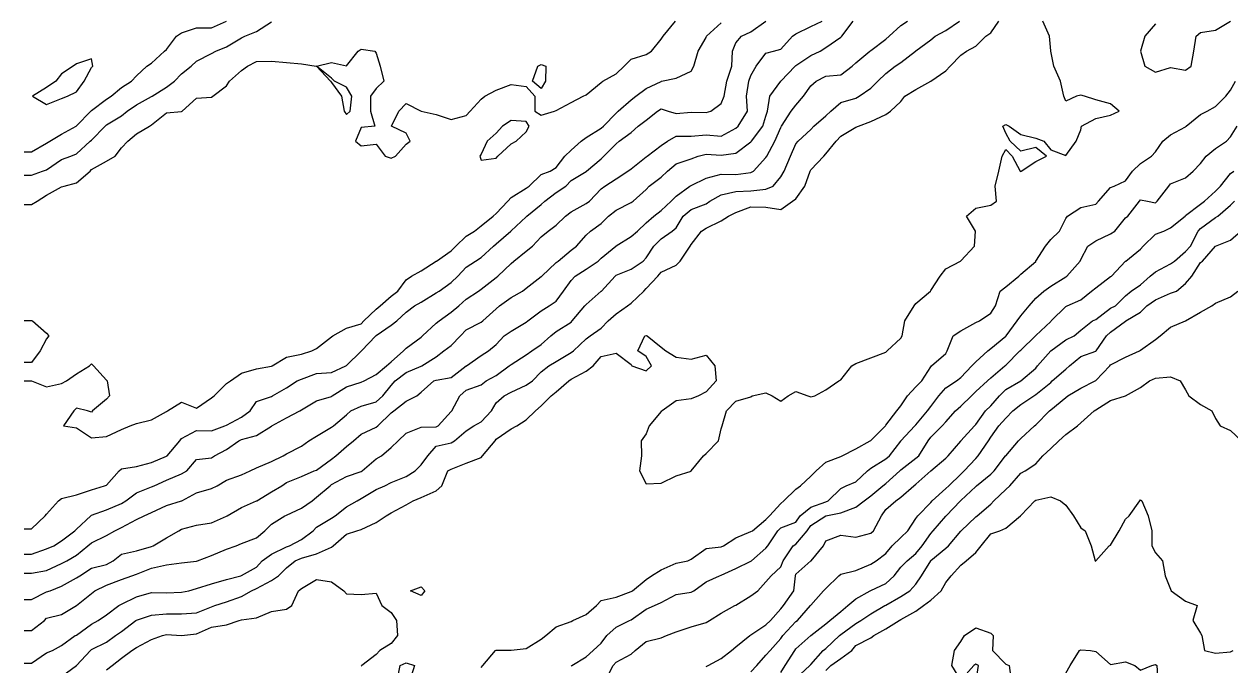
# Model space of a CAD drawing. Header units: metres. Extents: x 2681030 to 2681330, y 1246000 to 1246290.
# Drawn here: x 2681030 to 2681070.26, y 1246051.24 to 1246072.66 of the extents above; entities that cross this region are included whole.
import ezdxf

# ---------------------------------------------------------------- set-up
doc = ezdxf.new("R2010")
doc.units = ezdxf.units.M
doc.layers.add('BASIS_HOEHENLINIEN', color=8, linetype='Continuous')

msp = doc.modelspace()

# ---------------------------------------------------------------- linework, layer by layer
at = {"layer": 'BASIS_HOEHENLINIEN'}
for points in [[(2681030, 1246066.631, 434.5), (2681030.25, 1246066.631, 434.5), (2681030.434, 1246066.75, 434.5), (2681030.75, 1246066.944, 434.5), (2681031.25, 1246067.221, 434.5), (2681031.336, 1246067.25, 434.5), (2681031.75, 1246067.357, 434.5), (2681032.2, 1246067.75, 434.5), (2681032.25, 1246067.8, 434.5), (2681032.75, 1246068.078, 434.5), (2681033.038, 1246068.25, 434.5), (2681033.25, 1246068.522, 434.5), (2681033.456, 1246068.75, 434.5), (2681033.75, 1246068.998, 434.5), (2681034.181, 1246069.25, 434.5), (2681034.25, 1246069.297, 434.5), (2681034.75, 1246069.699, 434.5), (2681035.25, 1246069.74, 434.5), (2681035.273, 1246069.75, 434.5), (2681035.75, 1246070.181, 434.5), (2681036.25, 1246070.215, 434.5), (2681036.291, 1246070.25, 434.5), (2681036.75, 1246070.599, 434.5), (2681036.851, 1246070.75, 434.5), (2681037.25, 1246071.106, 434.5), (2681037.451, 1246071.25, 434.5), (2681037.75, 1246071.403, 434.5), (2681038.25, 1246071.416, 434.5), (2681038.75, 1246071.379, 434.5), (2681039.25, 1246071.328, 434.5), (2681039.742, 1246071.25, 434.5), (2681039.75, 1246071.248, 434.5), (2681040.225, 1246070.75, 434.5), (2681040.25, 1246070.71, 434.5), (2681040.588, 1246070.25, 434.5), (2681040.672, 1246069.75, 434.5), (2681040.75, 1246069.636, 434.5), (2681040.877, 1246069.75, 434.5), (2681040.937, 1246070.25, 434.5), (2681040.75, 1246070.555, 434.5), (2681040.36, 1246070.75, 434.5), (2681040.25, 1246070.854, 434.5), (2681039.758, 1246071.25, 434.5), (2681040.25, 1246071.377, 434.5), (2681040.75, 1246071.26, 434.5), (2681041.144, 1246071.75, 434.5), (2681041.25, 1246071.822, 434.5), (2681041.703, 1246071.75, 434.5), (2681041.75, 1246071.691, 434.5), (2681041.881, 1246071.25, 434.5), (2681042.004, 1246070.75, 434.5), (2681041.75, 1246070.512, 434.5), (2681041.555, 1246070.25, 434.5), (2681041.553, 1246069.75, 434.5), (2681041.695, 1246069.25, 434.5), (2681041.25, 1246069.21, 434.5), (2681041.051, 1246068.75, 434.5), (2681041.25, 1246068.589, 434.5), (2681041.75, 1246068.655, 434.5), (2681042.045, 1246068.25, 434.5), (2681042.25, 1246068.179, 434.5), (2681042.385, 1246068.25, 434.5), (2681042.75, 1246068.655, 434.5), (2681042.878, 1246068.75, 434.5), (2681042.75, 1246069.017, 434.5), (2681042.251, 1246069.25, 434.5), (2681042.499, 1246069.75, 434.5), (2681042.75, 1246070.011, 434.5), (2681043.241, 1246069.75, 434.5), (2681043.25, 1246069.746, 434.5), (2681043.75, 1246069.643, 434.5), (2681044.25, 1246069.47, 434.5), (2681044.75, 1246069.602, 434.5), (2681044.88, 1246069.75, 434.5), (2681045.25, 1246070.153, 434.5), (2681045.375, 1246070.25, 434.5), (2681045.75, 1246070.448, 434.5), (2681046.25, 1246070.636, 434.5), (2681046.75, 1246070.576, 434.5), (2681047.033, 1246070.25, 434.5), (2681047.035, 1246069.75, 434.5), (2681047.25, 1246069.612, 434.5), (2681047.696, 1246069.75, 434.5), (2681047.75, 1246069.778, 434.5), (2681048.25, 1246070.042, 434.5), (2681048.647, 1246070.25, 434.5), (2681048.75, 1246070.293, 434.5), (2681049.25, 1246070.702, 434.5), (2681049.303, 1246070.75, 434.5), (2681049.75, 1246070.994, 434.5), (2681050.021, 1246071.25, 434.5), (2681050.25, 1246071.483, 434.5), (2681050.75, 1246071.637, 434.5), (2681050.933, 1246071.75, 434.5), (2681051.25, 1246072.155, 434.5), (2681051.324, 1246072.25, 434.5), (2681051.735, 1246072.75, 434.5)], [(2681030, 1246054.969, 436), (2681030.25, 1246054.969, 436), (2681030.75, 1246055.147, 436), (2681030.993, 1246055.25, 436), (2681031.25, 1246055.408, 436), (2681031.694, 1246055.75, 436), (2681031.75, 1246055.804, 436), (2681032.226, 1246056.25, 436), (2681032.25, 1246056.269, 436), (2681032.75, 1246056.45, 436), (2681033.25, 1246056.656, 436), (2681033.398, 1246056.75, 436), (2681033.75, 1246057.013, 436), (2681034.25, 1246057.219, 436), (2681034.333, 1246057.25, 436), (2681034.75, 1246057.434, 436), (2681035.25, 1246057.652, 436), (2681035.428, 1246057.75, 436), (2681035.75, 1246058.124, 436), (2681036.25, 1246058.188, 436), (2681036.352, 1246058.25, 436), (2681036.75, 1246058.461, 436), (2681037.166, 1246058.75, 436), (2681037.25, 1246058.8, 436), (2681037.75, 1246058.924, 436), (2681038.25, 1246059.238, 436), (2681038.268, 1246059.25, 436), (2681038.75, 1246059.514, 436), (2681039.194, 1246059.75, 436), (2681039.25, 1246059.787, 436), (2681039.75, 1246060.081, 436), (2681040.25, 1246060.231, 436), (2681040.279, 1246060.25, 436), (2681040.75, 1246060.548, 436), (2681041.25, 1246060.705, 436), (2681041.341, 1246060.75, 436), (2681041.75, 1246060.968, 436), (2681042.089, 1246061.25, 436), (2681042.25, 1246061.39, 436), (2681042.661, 1246061.75, 436), (2681042.75, 1246061.844, 436), (2681043.25, 1246062.211, 436), (2681043.294, 1246062.25, 436), (2681043.75, 1246062.681, 436), (2681043.851, 1246062.75, 436), (2681044.25, 1246063.048, 436), (2681044.505, 1246063.25, 436), (2681044.75, 1246063.475, 436), (2681045.156, 1246063.75, 436), (2681045.25, 1246063.809, 436), (2681045.75, 1246064.2, 436), (2681045.809, 1246064.25, 436), (2681046.25, 1246064.673, 436), (2681046.333, 1246064.75, 436), (2681046.75, 1246065.081, 436), (2681046.961, 1246065.25, 436), (2681047.25, 1246065.562, 436), (2681047.481, 1246065.75, 436), (2681047.75, 1246065.946, 436), (2681048.063, 1246066.25, 436), (2681048.25, 1246066.388, 436), (2681048.75, 1246066.669, 436), (2681048.863, 1246066.75, 436), (2681049.25, 1246067.155, 436), (2681049.379, 1246067.25, 436), (2681049.75, 1246067.491, 436), (2681050.145, 1246067.75, 436), (2681050.25, 1246067.831, 436), (2681050.75, 1246068.229, 436), (2681050.787, 1246068.25, 436), (2681051.25, 1246068.606, 436), (2681051.464, 1246068.75, 436), (2681051.75, 1246068.916, 436), (2681052.25, 1246068.92, 436), (2681052.75, 1246068.958, 436), (2681053.25, 1246068.92, 436), (2681053.75, 1246069.18, 436), (2681053.821, 1246069.25, 436), (2681054.139, 1246069.75, 436), (2681054.097, 1246070.25, 436), (2681054.174, 1246070.75, 436), (2681054.25, 1246070.939, 436), (2681054.421, 1246071.25, 436), (2681054.75, 1246071.684, 436), (2681055.003, 1246071.75, 436), (2681055.25, 1246071.816, 436), (2681055.637, 1246072.25, 436), (2681055.75, 1246072.334, 436), (2681056.25, 1246072.573, 436), (2681056.622, 1246072.75, 436)], [(2681030, 1246054.334, 436.5), (2681030.25, 1246054.334, 436.5), (2681030.75, 1246054.425, 436.5), (2681031.25, 1246054.659, 436.5), (2681031.42, 1246054.75, 436.5), (2681031.75, 1246054.932, 436.5), (2681032.125, 1246055.25, 436.5), (2681032.25, 1246055.347, 436.5), (2681032.75, 1246055.595, 436.5), (2681033.029, 1246055.75, 436.5), (2681033.25, 1246055.86, 436.5), (2681033.75, 1246056.12, 436.5), (2681034.009, 1246056.25, 436.5), (2681034.25, 1246056.354, 436.5), (2681034.75, 1246056.587, 436.5), (2681035.25, 1246056.747, 436.5), (2681035.256, 1246056.75, 436.5), (2681035.75, 1246057.011, 436.5), (2681036.25, 1246057.161, 436.5), (2681036.441, 1246057.25, 436.5), (2681036.75, 1246057.442, 436.5), (2681037.25, 1246057.614, 436.5), (2681037.537, 1246057.75, 436.5), (2681037.75, 1246057.844, 436.5), (2681038.25, 1246058.064, 436.5), (2681038.646, 1246058.25, 436.5), (2681038.75, 1246058.311, 436.5), (2681039.25, 1246058.574, 436.5), (2681039.501, 1246058.75, 436.5), (2681039.75, 1246058.909, 436.5), (2681040.25, 1246059.205, 436.5), (2681040.326, 1246059.25, 436.5), (2681040.75, 1246059.622, 436.5), (2681040.905, 1246059.75, 436.5), (2681041.25, 1246059.912, 436.5), (2681041.75, 1246060.054, 436.5), (2681041.964, 1246060.25, 436.5), (2681042.25, 1246060.594, 436.5), (2681042.374, 1246060.75, 436.5), (2681042.75, 1246061.035, 436.5), (2681043.25, 1246061.244, 436.5), (2681043.269, 1246061.25, 436.5), (2681043.75, 1246061.555, 436.5), (2681044.004, 1246061.75, 436.5), (2681044.25, 1246061.934, 436.5), (2681044.553, 1246062.25, 436.5), (2681044.75, 1246062.45, 436.5), (2681045.25, 1246062.708, 436.5), (2681045.309, 1246062.75, 436.5), (2681045.75, 1246063.157, 436.5), (2681045.858, 1246063.25, 436.5), (2681046.25, 1246063.53, 436.5), (2681046.629, 1246063.75, 436.5), (2681046.75, 1246063.846, 436.5), (2681047.25, 1246064.233, 436.5), (2681047.268, 1246064.25, 436.5), (2681047.75, 1246064.7, 436.5), (2681047.813, 1246064.75, 436.5), (2681048.25, 1246065.112, 436.5), (2681048.434, 1246065.25, 436.5), (2681048.75, 1246065.608, 436.5), (2681048.899, 1246065.75, 436.5), (2681049.25, 1246065.997, 436.5), (2681049.5, 1246066.25, 436.5), (2681049.75, 1246066.444, 436.5), (2681050.25, 1246066.7, 436.5), (2681050.322, 1246066.75, 436.5), (2681050.75, 1246067.133, 436.5), (2681050.858, 1246067.25, 436.5), (2681051.25, 1246067.545, 436.5), (2681051.467, 1246067.75, 436.5), (2681051.75, 1246067.989, 436.5), (2681052.25, 1246068.164, 436.5), (2681052.491, 1246068.25, 436.5), (2681052.75, 1246068.315, 436.5), (2681053.25, 1246068.284, 436.5), (2681053.75, 1246068.347, 436.5), (2681054.25, 1246068.726, 436.5), (2681054.269, 1246068.75, 436.5), (2681054.642, 1246069.25, 436.5), (2681054.75, 1246069.581, 436.5), (2681054.798, 1246069.75, 436.5), (2681054.882, 1246070.25, 436.5), (2681055.246, 1246070.75, 436.5), (2681055.25, 1246070.753, 436.5), (2681055.725, 1246071.25, 436.5), (2681055.75, 1246071.275, 436.5), (2681056.25, 1246071.612, 436.5), (2681056.561, 1246071.75, 436.5), (2681056.75, 1246071.873, 436.5), (2681057.25, 1246072.217, 436.5), (2681057.286, 1246072.25, 436.5), (2681057.658, 1246072.75, 436.5)], [(2681030, 1246053.459, 437), (2681030.25, 1246053.459, 437), (2681030.75, 1246053.71, 437), (2681030.874, 1246053.75, 437), (2681031.25, 1246053.906, 437), (2681031.75, 1246054.182, 437), (2681031.862, 1246054.25, 437), (2681032.25, 1246054.503, 437), (2681032.75, 1246054.621, 437), (2681032.97, 1246054.75, 437), (2681033.25, 1246054.964, 437), (2681033.75, 1246055.085, 437), (2681034.25, 1246055.225, 437), (2681034.307, 1246055.25, 437), (2681034.75, 1246055.513, 437), (2681035.162, 1246055.75, 437), (2681035.25, 1246055.798, 437), (2681035.75, 1246055.931, 437), (2681036.25, 1246056.014, 437), (2681036.75, 1246056.239, 437), (2681036.775, 1246056.25, 437), (2681037.25, 1246056.524, 437), (2681037.75, 1246056.744, 437), (2681037.761, 1246056.75, 437), (2681038.25, 1246057.053, 437), (2681038.594, 1246057.25, 437), (2681038.75, 1246057.358, 437), (2681039.25, 1246057.556, 437), (2681039.677, 1246057.75, 437), (2681039.75, 1246057.777, 437), (2681040.25, 1246058.136, 437), (2681040.396, 1246058.25, 437), (2681040.75, 1246058.559, 437), (2681040.994, 1246058.75, 437), (2681041.25, 1246058.978, 437), (2681041.75, 1246059.202, 437), (2681041.795, 1246059.25, 437), (2681042.25, 1246059.684, 437), (2681042.334, 1246059.75, 437), (2681042.75, 1246060.07, 437), (2681043.103, 1246060.25, 437), (2681043.25, 1246060.371, 437), (2681043.669, 1246060.75, 437), (2681043.75, 1246060.777, 437), (2681044.25, 1246060.859, 437), (2681044.75, 1246061.248, 437), (2681044.754, 1246061.25, 437), (2681045.25, 1246061.6, 437), (2681045.492, 1246061.75, 437), (2681045.75, 1246061.969, 437), (2681046.011, 1246062.25, 437), (2681046.25, 1246062.414, 437), (2681046.75, 1246062.705, 437), (2681046.81, 1246062.75, 437), (2681047.25, 1246063.084, 437), (2681047.516, 1246063.25, 437), (2681047.75, 1246063.411, 437), (2681047.998, 1246063.75, 437), (2681048.25, 1246064.097, 437), (2681048.379, 1246064.25, 437), (2681048.75, 1246064.483, 437), (2681049.149, 1246064.75, 437), (2681049.25, 1246064.847, 437), (2681049.743, 1246065.25, 437), (2681049.75, 1246065.258, 437), (2681050.25, 1246065.572, 437), (2681050.459, 1246065.75, 437), (2681050.75, 1246066.027, 437), (2681051.012, 1246066.25, 437), (2681051.25, 1246066.434, 437), (2681051.591, 1246066.75, 437), (2681051.75, 1246066.911, 437), (2681052.208, 1246067.25, 437), (2681052.25, 1246067.276, 437), (2681052.75, 1246067.514, 437), (2681053.25, 1246067.648, 437), (2681053.75, 1246067.638, 437), (2681054.25, 1246067.699, 437), (2681054.339, 1246067.75, 437), (2681054.75, 1246068.203, 437), (2681054.781, 1246068.25, 437), (2681055.051, 1246068.75, 437), (2681055.25, 1246069.21, 437), (2681055.272, 1246069.25, 437), (2681055.591, 1246069.75, 437), (2681055.75, 1246069.949, 437), (2681056.003, 1246070.25, 437), (2681056.25, 1246070.6, 437), (2681056.43, 1246070.75, 437), (2681056.75, 1246070.919, 437), (2681057.25, 1246070.965, 437), (2681057.625, 1246071.25, 437), (2681057.75, 1246071.36, 437), (2681058.218, 1246071.75, 437), (2681058.25, 1246071.78, 437), (2681058.75, 1246072.154, 437), (2681058.863, 1246072.25, 437), (2681059.25, 1246072.613, 437), (2681059.472, 1246072.75, 437)], [(2681030, 1246052.42, 437.5), (2681030.25, 1246052.42, 437.5), (2681030.681, 1246052.75, 437.5), (2681030.75, 1246052.835, 437.5), (2681031.25, 1246052.959, 437.5), (2681031.746, 1246053.25, 437.5), (2681031.75, 1246053.253, 437.5), (2681032.25, 1246053.655, 437.5), (2681032.359, 1246053.75, 437.5), (2681032.75, 1246053.936, 437.5), (2681033.25, 1246054.122, 437.5), (2681033.597, 1246054.25, 437.5), (2681033.75, 1246054.303, 437.5), (2681034.25, 1246054.501, 437.5), (2681034.75, 1246054.608, 437.5), (2681035.25, 1246054.677, 437.5), (2681035.75, 1246054.74, 437.5), (2681035.788, 1246054.75, 437.5), (2681036.25, 1246054.919, 437.5), (2681036.75, 1246055.132, 437.5), (2681037.074, 1246055.25, 437.5), (2681037.25, 1246055.329, 437.5), (2681037.75, 1246055.516, 437.5), (2681038.034, 1246055.75, 437.5), (2681038.25, 1246055.975, 437.5), (2681038.697, 1246056.25, 437.5), (2681038.75, 1246056.273, 437.5), (2681039.25, 1246056.503, 437.5), (2681039.613, 1246056.75, 437.5), (2681039.75, 1246056.868, 437.5), (2681040.211, 1246057.25, 437.5), (2681040.25, 1246057.29, 437.5), (2681040.75, 1246057.56, 437.5), (2681041.25, 1246057.728, 437.5), (2681041.28, 1246057.75, 437.5), (2681041.75, 1246058.153, 437.5), (2681041.925, 1246058.25, 437.5), (2681042.25, 1246058.526, 437.5), (2681042.483, 1246058.75, 437.5), (2681042.75, 1246059.002, 437.5), (2681043.25, 1246059.206, 437.5), (2681043.75, 1246059.219, 437.5), (2681043.81, 1246059.25, 437.5), (2681044.25, 1246059.725, 437.5), (2681044.264, 1246059.75, 437.5), (2681044.534, 1246060.25, 437.5), (2681044.75, 1246060.44, 437.5), (2681045.25, 1246060.623, 437.5), (2681045.411, 1246060.75, 437.5), (2681045.75, 1246060.931, 437.5), (2681046.184, 1246061.25, 437.5), (2681046.25, 1246061.296, 437.5), (2681046.75, 1246061.624, 437.5), (2681046.944, 1246061.75, 437.5), (2681047.25, 1246061.969, 437.5), (2681047.573, 1246062.25, 437.5), (2681047.75, 1246062.396, 437.5), (2681048.25, 1246062.715, 437.5), (2681048.286, 1246062.75, 437.5), (2681048.704, 1246063.25, 437.5), (2681048.75, 1246063.301, 437.5), (2681049.25, 1246063.742, 437.5), (2681049.258, 1246063.75, 437.5), (2681049.714, 1246064.25, 437.5), (2681049.75, 1246064.274, 437.5), (2681050.25, 1246064.48, 437.5), (2681050.652, 1246064.75, 437.5), (2681050.75, 1246064.859, 437.5), (2681051.006, 1246065.25, 437.5), (2681051.25, 1246065.495, 437.5), (2681051.622, 1246065.75, 437.5), (2681051.75, 1246065.856, 437.5), (2681051.986, 1246066.25, 437.5), (2681052.25, 1246066.469, 437.5), (2681052.75, 1246066.655, 437.5), (2681052.876, 1246066.75, 437.5), (2681053.25, 1246066.963, 437.5), (2681053.75, 1246067.068, 437.5), (2681054.25, 1246067.091, 437.5), (2681054.75, 1246067.153, 437.5), (2681054.992, 1246067.25, 437.5), (2681055.25, 1246067.563, 437.5), (2681055.359, 1246067.75, 437.5), (2681055.573, 1246068.25, 437.5), (2681055.75, 1246068.666, 437.5), (2681055.827, 1246068.75, 437.5), (2681056.25, 1246069.143, 437.5), (2681056.352, 1246069.25, 437.5), (2681056.75, 1246069.597, 437.5), (2681056.913, 1246069.75, 437.5), (2681057.25, 1246070.044, 437.5), (2681057.75, 1246070.181, 437.5), (2681057.862, 1246070.25, 437.5), (2681058.25, 1246070.515, 437.5), (2681058.485, 1246070.75, 437.5), (2681058.75, 1246071.012, 437.5), (2681059.055, 1246071.25, 437.5), (2681059.25, 1246071.376, 437.5), (2681059.738, 1246071.75, 437.5), (2681059.75, 1246071.761, 437.5), (2681060.25, 1246072.129, 437.5), (2681060.395, 1246072.25, 437.5), (2681060.75, 1246072.446, 437.5), (2681061.21, 1246072.75, 437.5)], [(2681030, 1246051.327, 438), (2681030.25, 1246051.327, 438), (2681030.75, 1246051.681, 438), (2681030.945, 1246051.75, 438), (2681031.25, 1246051.918, 438), (2681031.701, 1246052.25, 438), (2681031.75, 1246052.268, 438), (2681032.25, 1246052.636, 438), (2681032.474, 1246052.75, 438), (2681032.75, 1246052.944, 438), (2681033.159, 1246053.25, 438), (2681033.25, 1246053.299, 438), (2681033.75, 1246053.54, 438), (2681034.25, 1246053.69, 438), (2681034.75, 1246053.681, 438), (2681035.25, 1246053.696, 438), (2681035.492, 1246053.75, 438), (2681035.75, 1246053.821, 438), (2681036.25, 1246053.982, 438), (2681036.75, 1246054.123, 438), (2681037.231, 1246054.25, 438), (2681037.25, 1246054.258, 438), (2681037.75, 1246054.538, 438), (2681037.939, 1246054.75, 438), (2681038.25, 1246054.968, 438), (2681038.75, 1246055.208, 438), (2681038.859, 1246055.25, 438), (2681039.25, 1246055.461, 438), (2681039.644, 1246055.75, 438), (2681039.75, 1246055.865, 438), (2681040.25, 1246056.168, 438), (2681040.373, 1246056.25, 438), (2681040.75, 1246056.548, 438), (2681041.108, 1246056.75, 438), (2681041.25, 1246056.831, 438), (2681041.75, 1246057.13, 438), (2681042.035, 1246057.25, 438), (2681042.25, 1246057.356, 438), (2681042.75, 1246057.559, 438), (2681043.05, 1246057.75, 438), (2681043.25, 1246057.946, 438), (2681043.468, 1246058.25, 438), (2681043.75, 1246058.569, 438), (2681044.25, 1246058.683, 438), (2681044.353, 1246058.75, 438), (2681044.75, 1246059.087, 438), (2681045.008, 1246059.25, 438), (2681045.25, 1246059.383, 438), (2681045.596, 1246059.75, 438), (2681045.75, 1246060.013, 438), (2681046.014, 1246060.25, 438), (2681046.25, 1246060.371, 438), (2681046.75, 1246060.607, 438), (2681046.966, 1246060.75, 438), (2681047.25, 1246061.055, 438), (2681047.509, 1246061.25, 438), (2681047.75, 1246061.397, 438), (2681048.25, 1246061.695, 438), (2681048.324, 1246061.75, 438), (2681048.75, 1246062.154, 438), (2681048.887, 1246062.25, 438), (2681049.25, 1246062.513, 438), (2681049.484, 1246062.75, 438), (2681049.75, 1246062.99, 438), (2681050.129, 1246063.25, 438), (2681050.25, 1246063.339, 438), (2681050.673, 1246063.75, 438), (2681050.75, 1246063.831, 438), (2681051.14, 1246064.25, 438), (2681051.25, 1246064.374, 438), (2681051.75, 1246064.611, 438), (2681051.886, 1246064.75, 438), (2681052.217, 1246065.25, 438), (2681052.25, 1246065.298, 438), (2681052.598, 1246065.75, 438), (2681052.75, 1246065.852, 438), (2681053.25, 1246066.094, 438), (2681053.501, 1246066.25, 438), (2681053.75, 1246066.369, 438), (2681054.25, 1246066.564, 438), (2681054.75, 1246066.547, 438), (2681055.25, 1246066.467, 438), (2681055.639, 1246066.75, 438), (2681055.75, 1246066.827, 438), (2681056.048, 1246067.25, 438), (2681056.222, 1246067.75, 438), (2681056.25, 1246067.794, 438), (2681056.686, 1246068.25, 438), (2681056.75, 1246068.329, 438), (2681057.09, 1246068.75, 438), (2681057.25, 1246068.919, 438), (2681057.75, 1246069.217, 438), (2681057.832, 1246069.25, 438), (2681058.25, 1246069.402, 438), (2681058.75, 1246069.641, 438), (2681058.909, 1246069.75, 438), (2681059.25, 1246070.069, 438), (2681059.388, 1246070.25, 438), (2681059.75, 1246070.477, 438), (2681060.248, 1246070.75, 438), (2681060.25, 1246070.751, 438), (2681060.75, 1246071.093, 438), (2681060.89, 1246071.25, 438), (2681061.25, 1246071.616, 438), (2681061.435, 1246071.75, 438), (2681061.75, 1246071.922, 438), (2681062.08, 1246072.25, 438), (2681062.25, 1246072.367, 438), (2681062.521, 1246072.75, 438)], [(2681030, 1246068.39, 433.5), (2681030.25, 1246068.39, 433.5), (2681030.75, 1246068.686, 433.5), (2681030.858, 1246068.75, 433.5), (2681031.25, 1246068.984, 433.5), (2681031.734, 1246069.25, 433.5), (2681031.75, 1246069.26, 433.5), (2681032.226, 1246069.75, 433.5), (2681032.25, 1246069.775, 433.5), (2681032.75, 1246070.152, 433.5), (2681032.903, 1246070.25, 433.5), (2681033.25, 1246070.54, 433.5), (2681033.58, 1246070.75, 433.5), (2681033.75, 1246070.93, 433.5), (2681034.098, 1246071.25, 433.5), (2681034.25, 1246071.357, 433.5), (2681034.68, 1246071.75, 433.5), (2681034.75, 1246071.814, 433.5), (2681035.079, 1246072.25, 433.5), (2681035.25, 1246072.367, 433.5), (2681035.75, 1246072.53, 433.5), (2681036.25, 1246072.532, 433.5), (2681036.75, 1246072.749, 433.5)], [(2681030, 1246055.812, 435.5), (2681030.25, 1246055.812, 435.5), (2681030.705, 1246056.25, 435.5), (2681030.75, 1246056.301, 435.5), (2681031.143, 1246056.75, 435.5), (2681031.25, 1246056.824, 435.5), (2681031.75, 1246056.949, 435.5), (2681032.25, 1246057.116, 435.5), (2681032.677, 1246057.25, 435.5), (2681032.75, 1246057.275, 435.5), (2681033.172, 1246057.75, 435.5), (2681033.25, 1246057.817, 435.5), (2681033.75, 1246057.895, 435.5), (2681034.25, 1246058.028, 435.5), (2681034.75, 1246058.241, 435.5), (2681034.769, 1246058.25, 435.5), (2681035.197, 1246058.75, 435.5), (2681035.25, 1246058.833, 435.5), (2681035.75, 1246059.093, 435.5), (2681036.25, 1246059.086, 435.5), (2681036.701, 1246059.25, 435.5), (2681036.75, 1246059.27, 435.5), (2681037.25, 1246059.536, 435.5), (2681037.543, 1246059.75, 435.5), (2681037.75, 1246060.067, 435.5), (2681038.25, 1246060.231, 435.5), (2681038.284, 1246060.25, 435.5), (2681038.75, 1246060.518, 435.5), (2681039.11, 1246060.75, 435.5), (2681039.25, 1246060.813, 435.5), (2681039.75, 1246061, 435.5), (2681040.25, 1246061.03, 435.5), (2681040.732, 1246061.25, 435.5), (2681040.75, 1246061.262, 435.5), (2681041.25, 1246061.747, 435.5), (2681041.254, 1246061.75, 435.5), (2681041.733, 1246062.25, 435.5), (2681041.75, 1246062.269, 435.5), (2681042.25, 1246062.613, 435.5), (2681042.436, 1246062.75, 435.5), (2681042.75, 1246063.048, 435.5), (2681043.023, 1246063.25, 435.5), (2681043.25, 1246063.378, 435.5), (2681043.75, 1246063.684, 435.5), (2681043.848, 1246063.75, 435.5), (2681044.25, 1246064.035, 435.5), (2681044.471, 1246064.25, 435.5), (2681044.75, 1246064.548, 435.5), (2681045.056, 1246064.75, 435.5), (2681045.25, 1246064.871, 435.5), (2681045.664, 1246065.25, 435.5), (2681045.75, 1246065.326, 435.5), (2681046.243, 1246065.75, 435.5), (2681046.25, 1246065.757, 435.5), (2681046.75, 1246066.228, 435.5), (2681046.768, 1246066.25, 435.5), (2681047.25, 1246066.633, 435.5), (2681047.375, 1246066.75, 435.5), (2681047.75, 1246067.04, 435.5), (2681048.073, 1246067.25, 435.5), (2681048.25, 1246067.433, 435.5), (2681048.75, 1246067.74, 435.5), (2681048.766, 1246067.75, 435.5), (2681049.25, 1246068.158, 435.5), (2681049.342, 1246068.25, 435.5), (2681049.75, 1246068.66, 435.5), (2681049.856, 1246068.75, 435.5), (2681050.25, 1246069.035, 435.5), (2681050.482, 1246069.25, 435.5), (2681050.75, 1246069.454, 435.5), (2681051.126, 1246069.75, 435.5), (2681051.25, 1246069.826, 435.5), (2681051.485, 1246069.75, 435.5), (2681051.75, 1246069.671, 435.5), (2681052.25, 1246069.718, 435.5), (2681052.75, 1246069.704, 435.5), (2681052.91, 1246069.75, 435.5), (2681053.25, 1246070.012, 435.5), (2681053.353, 1246070.25, 435.5), (2681053.439, 1246070.75, 435.5), (2681053.607, 1246071.25, 435.5), (2681053.628, 1246071.75, 435.5), (2681053.75, 1246072.035, 435.5), (2681053.935, 1246072.25, 435.5), (2681054.25, 1246072.403, 435.5), (2681054.75, 1246072.749, 435.5)], [(2681030, 1246067.613, 434), (2681030.25, 1246067.613, 434), (2681030.614, 1246067.75, 434), (2681030.75, 1246067.798, 434), (2681031.25, 1246068.142, 434), (2681031.555, 1246068.25, 434), (2681031.75, 1246068.33, 434), (2681032.208, 1246068.75, 434), (2681032.25, 1246068.782, 434), (2681032.701, 1246069.25, 434), (2681032.75, 1246069.296, 434), (2681033.25, 1246069.593, 434), (2681033.435, 1246069.75, 434), (2681033.75, 1246069.96, 434), (2681034.25, 1246070.242, 434), (2681034.267, 1246070.25, 434), (2681034.75, 1246070.548, 434), (2681035.021, 1246070.75, 434), (2681035.25, 1246070.998, 434), (2681035.578, 1246071.25, 434), (2681035.75, 1246071.419, 434), (2681036.25, 1246071.68, 434), (2681036.399, 1246071.75, 434), (2681036.75, 1246071.893, 434), (2681037.25, 1246072.194, 434), (2681037.368, 1246072.25, 434), (2681037.75, 1246072.411, 434), (2681038.25, 1246072.728, 434)], [(2681030, 1246060.749, 435), (2681030.25, 1246060.749, 435), (2681030.75, 1246060.549, 435), (2681031.25, 1246060.659, 435), (2681031.415, 1246060.75, 435), (2681031.75, 1246060.988, 435), (2681032.184, 1246061.25, 435), (2681032.25, 1246061.322, 435), (2681032.315, 1246061.25, 435), (2681032.75, 1246060.778, 435), (2681032.768, 1246060.75, 435), (2681032.845, 1246060.25, 435), (2681032.75, 1246060.145, 435), (2681032.282, 1246059.75, 435), (2681032.25, 1246059.712, 435), (2681032.115, 1246059.75, 435), (2681031.75, 1246059.843, 435), (2681031.661, 1246059.75, 435), (2681031.316, 1246059.25, 435), (2681031.75, 1246059.181, 435), (2681032.25, 1246058.846, 435), (2681032.75, 1246058.899, 435), (2681033.25, 1246059.128, 435), (2681033.537, 1246059.25, 435), (2681033.75, 1246059.326, 435), (2681034.25, 1246059.449, 435), (2681034.75, 1246059.733, 435), (2681034.783, 1246059.75, 435), (2681035.25, 1246060.043, 435), (2681035.75, 1246059.835, 435), (2681036.25, 1246060.186, 435), (2681036.338, 1246060.25, 435), (2681036.75, 1246060.662, 435), (2681036.89, 1246060.75, 435), (2681037.25, 1246061.003, 435), (2681037.75, 1246061.148, 435), (2681038.25, 1246061.241, 435), (2681038.272, 1246061.25, 435), (2681038.75, 1246061.544, 435), (2681039.25, 1246061.642, 435), (2681039.604, 1246061.75, 435), (2681039.75, 1246061.833, 435), (2681040.25, 1246062.217, 435), (2681040.304, 1246062.25, 435), (2681040.75, 1246062.51, 435), (2681041.25, 1246062.653, 435), (2681041.331, 1246062.75, 435), (2681041.75, 1246063.149, 435), (2681041.88, 1246063.25, 435), (2681042.25, 1246063.583, 435), (2681042.47, 1246063.75, 435), (2681042.75, 1246064.121, 435), (2681042.927, 1246064.25, 435), (2681043.25, 1246064.421, 435), (2681043.75, 1246064.747, 435), (2681043.753, 1246064.75, 435), (2681044.25, 1246065.092, 435), (2681044.407, 1246065.25, 435), (2681044.75, 1246065.583, 435), (2681045.021, 1246065.75, 435), (2681045.25, 1246065.93, 435), (2681045.648, 1246066.25, 435), (2681045.75, 1246066.341, 435), (2681046.137, 1246066.75, 435), (2681046.25, 1246066.87, 435), (2681046.75, 1246067.177, 435), (2681046.845, 1246067.25, 435), (2681047.25, 1246067.635, 435), (2681047.547, 1246067.75, 435), (2681047.75, 1246067.87, 435), (2681048.045, 1246068.25, 435), (2681048.25, 1246068.455, 435), (2681048.58, 1246068.75, 435), (2681048.75, 1246068.874, 435), (2681049.25, 1246069.189, 435), (2681049.326, 1246069.25, 435), (2681049.75, 1246069.687, 435), (2681049.816, 1246069.75, 435), (2681050.25, 1246070.128, 435), (2681050.41, 1246070.25, 435), (2681050.75, 1246070.507, 435), (2681051.25, 1246070.745, 435), (2681051.266, 1246070.75, 435), (2681051.75, 1246070.854, 435), (2681052.25, 1246071.087, 435), (2681052.342, 1246071.25, 435), (2681052.489, 1246071.75, 435), (2681052.75, 1246072.211, 435), (2681052.766, 1246072.25, 435), (2681053.25, 1246072.704, 435)], [(2681031.25, 1246050.883, 438.5), (2681031.75, 1246051.249, 438.5), (2681031.751, 1246051.25, 438.5), (2681032.212, 1246051.75, 438.5), (2681032.25, 1246051.784, 438.5), (2681032.75, 1246052.027, 438.5), (2681033.051, 1246052.25, 438.5), (2681033.25, 1246052.384, 438.5), (2681033.728, 1246052.75, 438.5), (2681033.75, 1246052.768, 438.5), (2681034.25, 1246052.934, 438.5), (2681034.75, 1246052.979, 438.5), (2681035.25, 1246052.977, 438.5), (2681035.75, 1246053.008, 438.5), (2681036.25, 1246053.214, 438.5), (2681036.365, 1246053.25, 438.5), (2681036.75, 1246053.377, 438.5), (2681037.25, 1246053.558, 438.5), (2681037.583, 1246053.75, 438.5), (2681037.75, 1246053.821, 438.5), (2681038.25, 1246054.093, 438.5), (2681038.488, 1246054.25, 438.5), (2681038.75, 1246054.515, 438.5), (2681039.037, 1246054.75, 438.5), (2681039.25, 1246054.837, 438.5), (2681039.75, 1246054.982, 438.5), (2681040.25, 1246055.207, 438.5), (2681040.308, 1246055.25, 438.5), (2681040.75, 1246055.637, 438.5), (2681041.104, 1246055.75, 438.5), (2681041.25, 1246055.79, 438.5), (2681041.75, 1246056.026, 438.5), (2681042.081, 1246056.25, 438.5), (2681042.25, 1246056.352, 438.5), (2681042.75, 1246056.612, 438.5), (2681042.984, 1246056.75, 438.5), (2681043.25, 1246056.862, 438.5), (2681043.75, 1246057.082, 438.5), (2681043.936, 1246057.25, 438.5), (2681044.141, 1246057.75, 438.5), (2681044.25, 1246057.808, 438.5), (2681044.75, 1246058.009, 438.5), (2681045.25, 1246058.193, 438.5), (2681045.296, 1246058.25, 438.5), (2681045.712, 1246058.75, 438.5), (2681045.75, 1246058.808, 438.5), (2681046.25, 1246059.156, 438.5), (2681046.44, 1246059.25, 438.5), (2681046.75, 1246059.454, 438.5), (2681047.065, 1246059.75, 438.5), (2681047.25, 1246059.914, 438.5), (2681047.583, 1246060.25, 438.5), (2681047.75, 1246060.384, 438.5), (2681048.173, 1246060.75, 438.5), (2681048.25, 1246060.809, 438.5), (2681048.75, 1246061.08, 438.5), (2681048.984, 1246061.25, 438.5), (2681049.25, 1246061.565, 438.5), (2681049.75, 1246061.672, 438.5), (2681050.25, 1246061.303, 438.5), (2681050.276, 1246061.25, 438.5), (2681050.75, 1246061.086, 438.5), (2681050.936, 1246061.25, 438.5), (2681050.75, 1246061.566, 438.5), (2681050.471, 1246061.75, 438.5), (2681050.713, 1246062.25, 438.5), (2681050.75, 1246062.26, 438.5), (2681050.784, 1246062.25, 438.5), (2681051.25, 1246061.879, 438.5), (2681051.404, 1246061.75, 438.5), (2681051.75, 1246061.541, 438.5), (2681052.25, 1246061.479, 438.5), (2681052.75, 1246061.61, 438.5), (2681053.046, 1246061.25, 438.5), (2681053.086, 1246060.75, 438.5), (2681052.75, 1246060.38, 438.5), (2681052.497, 1246060.25, 438.5), (2681052.25, 1246060.157, 438.5), (2681051.75, 1246060.082, 438.5), (2681051.29, 1246059.75, 438.5), (2681051.25, 1246059.731, 438.5), (2681050.858, 1246059.25, 438.5), (2681050.75, 1246058.981, 438.5), (2681050.581, 1246058.75, 438.5), (2681050.597, 1246058.25, 438.5), (2681050.534, 1246057.75, 438.5), (2681050.75, 1246057.314, 438.5), (2681051.25, 1246057.337, 438.5), (2681051.75, 1246057.58, 438.5), (2681052.25, 1246057.742, 438.5), (2681052.256, 1246057.75, 438.5), (2681052.667, 1246058.25, 438.5), (2681052.75, 1246058.328, 438.5), (2681053.162, 1246058.75, 438.5), (2681053.25, 1246059.151, 438.5), (2681053.293, 1246059.25, 438.5), (2681053.429, 1246059.75, 438.5), (2681053.75, 1246060.076, 438.5), (2681054.25, 1246060.218, 438.5), (2681054.294, 1246060.25, 438.5), (2681054.75, 1246060.352, 438.5), (2681054.954, 1246060.25, 438.5), (2681055.25, 1246060.069, 438.5), (2681055.495, 1246060.25, 438.5), (2681055.75, 1246060.393, 438.5), (2681056.143, 1246060.25, 438.5), (2681056.25, 1246060.221, 438.5), (2681056.377, 1246060.25, 438.5), (2681056.75, 1246060.453, 438.5), (2681057.178, 1246060.75, 438.5), (2681057.25, 1246060.789, 438.5), (2681057.616, 1246061.25, 438.5), (2681057.75, 1246061.33, 438.5), (2681058.25, 1246061.521, 438.5), (2681058.75, 1246061.704, 438.5), (2681058.798, 1246061.75, 438.5), (2681059.25, 1246062.178, 438.5), (2681059.291, 1246062.25, 438.5), (2681059.387, 1246062.75, 438.5), (2681059.691, 1246063.25, 438.5), (2681059.75, 1246063.329, 438.5), (2681060.237, 1246063.75, 438.5), (2681060.25, 1246063.762, 438.5), (2681060.566, 1246064.25, 438.5), (2681060.75, 1246064.487, 438.5), (2681061.245, 1246064.75, 438.5), (2681061.25, 1246064.757, 438.5), (2681061.702, 1246065.25, 438.5), (2681061.746, 1246065.75, 438.5), (2681061.445, 1246066.25, 438.5), (2681061.75, 1246066.511, 438.5), (2681062.25, 1246066.612, 438.5), (2681062.437, 1246066.75, 438.5), (2681062.4, 1246067.25, 438.5), (2681062.515, 1246067.75, 438.5), (2681062.63, 1246068.25, 438.5), (2681062.75, 1246068.477, 438.5), (2681062.959, 1246068.25, 438.5), (2681063.234, 1246067.75, 438.5), (2681063.25, 1246067.741, 438.5), (2681063.261, 1246067.75, 438.5), (2681063.75, 1246068.07, 438.5), (2681064.104, 1246068.25, 438.5), (2681063.75, 1246068.544, 438.5), (2681063.25, 1246068.418, 438.5), (2681062.902, 1246068.75, 438.5), (2681062.75, 1246069.015, 438.5), (2681062.654, 1246069.25, 438.5), (2681062.75, 1246069.31, 438.5), (2681062.867, 1246069.25, 438.5), (2681063.25, 1246068.971, 438.5), (2681063.75, 1246068.849, 438.5), (2681064.021, 1246068.75, 438.5), (2681064.25, 1246068.456, 438.5), (2681064.75, 1246068.274, 438.5), (2681065.098, 1246068.75, 438.5), (2681065.25, 1246069.132, 438.5), (2681065.28, 1246069.25, 438.5), (2681065.75, 1246069.509, 438.5), (2681066.25, 1246069.621, 438.5), (2681066.532, 1246069.75, 438.5), (2681066.25, 1246069.996, 438.5), (2681065.75, 1246070.128, 438.5), (2681065.374, 1246070.25, 438.5), (2681065.25, 1246070.286, 438.5), (2681065.114, 1246070.25, 438.5), (2681064.75, 1246070.085, 438.5), (2681064.685, 1246070.25, 438.5), (2681064.571, 1246070.75, 438.5), (2681064.359, 1246071.25, 438.5), (2681064.251, 1246071.75, 438.5), (2681064.25, 1246071.767, 438.5), (2681064.206, 1246072.25, 438.5), (2681063.985, 1246072.75, 438.5)], [(2681067.75, 1246072.666, 438.5), (2681067.387, 1246072.25, 438.5), (2681067.251, 1246071.75, 438.5), (2681067.387, 1246071.25, 438.5), (2681067.75, 1246071.047, 438.5), (2681068.25, 1246071.209, 438.5), (2681068.75, 1246071.118, 438.5), (2681068.939, 1246071.25, 438.5), (2681069.027, 1246071.75, 438.5), (2681069.1, 1246072.25, 438.5), (2681069.25, 1246072.372, 438.5), (2681069.75, 1246072.457, 438.5), (2681070.25, 1246072.749, 438.5)], [(2681031.25, 1246070.179, 433), (2681031.452, 1246070.25, 433), (2681031.75, 1246070.4, 433), (2681032.006, 1246070.75, 433), (2681032.25, 1246071.206, 433), (2681032.292, 1246071.25, 433), (2681032.25, 1246071.494, 433), (2681031.75, 1246071.329, 433), (2681031.637, 1246071.25, 433), (2681031.25, 1246070.997, 433), (2681031.063, 1246070.75, 433), (2681030.75, 1246070.54, 433), (2681030.28, 1246070.25, 433), (2681030.75, 1246069.977, 433), (2681031.25, 1246070.179, 433)], [(2681047.398, 1246070.75, 434.5), (2681047.25, 1246070.502, 434.5), (2681046.957, 1246070.75, 434.5), (2681047.138, 1246071.25, 434.5), (2681047.25, 1246071.305, 434.5), (2681047.4, 1246071.25, 434.5), (2681047.398, 1246070.75, 434.5)], [(2681045.25, 1246051.19, 439), (2681045.308, 1246051.25, 439), (2681045.724, 1246051.75, 439), (2681045.75, 1246051.764, 439), (2681046.25, 1246051.77, 439), (2681046.75, 1246051.823, 439), (2681047.25, 1246052.129, 439), (2681047.41, 1246052.25, 439), (2681047.75, 1246052.549, 439), (2681048.25, 1246052.717, 439), (2681048.309, 1246052.75, 439), (2681048.75, 1246052.954, 439), (2681049.092, 1246053.25, 439), (2681049.25, 1246053.424, 439), (2681049.75, 1246053.537, 439), (2681050.25, 1246053.722, 439), (2681050.295, 1246053.75, 439), (2681050.75, 1246054.125, 439), (2681050.93, 1246054.25, 439), (2681051.25, 1246054.451, 439), (2681051.75, 1246054.671, 439), (2681052.138, 1246054.75, 439), (2681052.25, 1246054.799, 439), (2681052.75, 1246055.153, 439), (2681053.25, 1246055.208, 439), (2681053.336, 1246055.25, 439), (2681053.75, 1246055.51, 439), (2681054.25, 1246055.72, 439), (2681054.299, 1246055.75, 439), (2681054.75, 1246056.126, 439), (2681054.866, 1246056.25, 439), (2681055.25, 1246056.663, 439), (2681055.346, 1246056.75, 439), (2681055.75, 1246057.143, 439), (2681055.899, 1246057.25, 439), (2681056.25, 1246057.572, 439), (2681056.42, 1246057.75, 439), (2681056.75, 1246058.033, 439), (2681057.25, 1246058.227, 439), (2681057.291, 1246058.25, 439), (2681057.75, 1246058.482, 439), (2681058.23, 1246058.75, 439), (2681058.25, 1246058.762, 439), (2681058.733, 1246059.25, 439), (2681058.75, 1246059.27, 439), (2681059.117, 1246059.75, 439), (2681059.25, 1246059.915, 439), (2681059.474, 1246060.25, 439), (2681059.75, 1246060.551, 439), (2681059.951, 1246060.75, 439), (2681060.25, 1246061.216, 439), (2681060.278, 1246061.25, 439), (2681060.75, 1246061.67, 439), (2681060.798, 1246061.75, 439), (2681060.99, 1246062.25, 439), (2681061.25, 1246062.422, 439), (2681061.75, 1246062.696, 439), (2681061.879, 1246062.75, 439), (2681062.25, 1246063.005, 439), (2681062.41, 1246063.25, 439), (2681062.566, 1246063.75, 439), (2681062.75, 1246063.888, 439), (2681063.184, 1246064.25, 439), (2681063.25, 1246064.317, 439), (2681063.75, 1246064.74, 439), (2681063.759, 1246064.75, 439), (2681064.074, 1246065.25, 439), (2681064.25, 1246065.467, 439), (2681064.541, 1246065.75, 439), (2681064.75, 1246066.17, 439), (2681064.809, 1246066.25, 439), (2681065.25, 1246066.539, 439), (2681065.75, 1246066.648, 439), (2681065.841, 1246066.75, 439), (2681066.25, 1246067.207, 439), (2681066.365, 1246067.25, 439), (2681066.75, 1246067.428, 439), (2681066.982, 1246067.75, 439), (2681067.25, 1246068.001, 439), (2681067.607, 1246068.25, 439), (2681067.75, 1246068.394, 439), (2681067.993, 1246068.75, 439), (2681068.25, 1246068.958, 439), (2681068.75, 1246069.231, 439), (2681068.767, 1246069.25, 439), (2681069.25, 1246069.635, 439), (2681069.469, 1246069.75, 439), (2681069.75, 1246069.911, 439), (2681070.09, 1246070.25, 439), (2681070.25, 1246070.457, 439), (2681070.411, 1246070.75, 439)], [(2681045.75, 1246068.184, 434.5), (2681045.806, 1246068.25, 434.5), (2681046.25, 1246068.664, 434.5), (2681046.414, 1246068.75, 434.5), (2681046.75, 1246069.059, 434.5), (2681046.844, 1246069.25, 434.5), (2681046.75, 1246069.408, 434.5), (2681046.25, 1246069.441, 434.5), (2681045.958, 1246069.25, 434.5), (2681045.75, 1246069.018, 434.5), (2681045.449, 1246068.75, 434.5), (2681045.25, 1246068.314, 434.5), (2681045.204, 1246068.25, 434.5), (2681045.25, 1246068.118, 434.5), (2681045.75, 1246068.184, 434.5)], [(2681048.25, 1246051.23, 439.5), (2681048.275, 1246051.25, 439.5), (2681048.75, 1246051.548, 439.5), (2681048.985, 1246051.75, 439.5), (2681049.25, 1246051.994, 439.5), (2681049.442, 1246052.25, 439.5), (2681049.75, 1246052.53, 439.5), (2681050.194, 1246052.75, 439.5), (2681050.25, 1246052.774, 439.5), (2681050.75, 1246053.134, 439.5), (2681051.033, 1246053.25, 439.5), (2681051.25, 1246053.36, 439.5), (2681051.75, 1246053.628, 439.5), (2681052.25, 1246053.7, 439.5), (2681052.341, 1246053.75, 439.5), (2681052.75, 1246054.047, 439.5), (2681053.196, 1246054.25, 439.5), (2681053.25, 1246054.27, 439.5), (2681053.75, 1246054.494, 439.5), (2681054.25, 1246054.731, 439.5), (2681054.272, 1246054.75, 439.5), (2681054.75, 1246055.168, 439.5), (2681054.808, 1246055.25, 439.5), (2681055.151, 1246055.75, 439.5), (2681055.25, 1246055.852, 439.5), (2681055.75, 1246056.031, 439.5), (2681055.889, 1246056.25, 439.5), (2681056.25, 1246056.538, 439.5), (2681056.75, 1246056.718, 439.5), (2681056.827, 1246056.75, 439.5), (2681057.25, 1246057.164, 439.5), (2681057.429, 1246057.25, 439.5), (2681057.75, 1246057.377, 439.5), (2681058.136, 1246057.75, 439.5), (2681058.25, 1246057.839, 439.5), (2681058.75, 1246058.152, 439.5), (2681058.871, 1246058.25, 439.5), (2681059.25, 1246058.744, 439.5), (2681059.255, 1246058.75, 439.5), (2681059.719, 1246059.25, 439.5), (2681059.75, 1246059.284, 439.5), (2681060.142, 1246059.75, 439.5), (2681060.25, 1246059.894, 439.5), (2681060.514, 1246060.25, 439.5), (2681060.75, 1246060.517, 439.5), (2681061.103, 1246060.75, 439.5), (2681061.25, 1246060.867, 439.5), (2681061.62, 1246061.25, 439.5), (2681061.75, 1246061.384, 439.5), (2681062.154, 1246061.75, 439.5), (2681062.25, 1246061.829, 439.5), (2681062.75, 1246062.239, 439.5), (2681062.762, 1246062.25, 439.5), (2681063.136, 1246062.75, 439.5), (2681063.25, 1246062.924, 439.5), (2681063.527, 1246063.25, 439.5), (2681063.75, 1246063.509, 439.5), (2681064.018, 1246063.75, 439.5), (2681064.25, 1246063.908, 439.5), (2681064.75, 1246064.22, 439.5), (2681064.785, 1246064.25, 439.5), (2681065.231, 1246064.75, 439.5), (2681065.25, 1246064.806, 439.5), (2681065.491, 1246065.25, 439.5), (2681065.75, 1246065.423, 439.5), (2681066.25, 1246065.656, 439.5), (2681066.391, 1246065.75, 439.5), (2681066.75, 1246066.196, 439.5), (2681066.821, 1246066.25, 439.5), (2681067.21, 1246066.75, 439.5), (2681067.25, 1246066.796, 439.5), (2681067.479, 1246066.75, 439.5), (2681067.75, 1246066.696, 439.5), (2681067.805, 1246066.75, 439.5), (2681068.196, 1246067.25, 439.5), (2681068.25, 1246067.325, 439.5), (2681068.75, 1246067.526, 439.5), (2681069.003, 1246067.75, 439.5), (2681069.25, 1246068.009, 439.5), (2681069.434, 1246068.25, 439.5), (2681069.75, 1246068.507, 439.5), (2681070.11, 1246068.75, 439.5), (2681070.25, 1246068.89, 439.5), (2681070.475, 1246069.25, 439.5)], [(2681049.391, 1246050.75, 440), (2681049.648, 1246051.25, 440), (2681049.75, 1246051.365, 440), (2681050.25, 1246051.626, 440), (2681050.391, 1246051.75, 440), (2681050.75, 1246052.055, 440), (2681051.25, 1246052.174, 440), (2681051.427, 1246052.25, 440), (2681051.75, 1246052.381, 440), (2681052.25, 1246052.544, 440), (2681052.75, 1246052.69, 440), (2681052.861, 1246052.75, 440), (2681053.25, 1246052.995, 440), (2681053.716, 1246053.25, 440), (2681053.75, 1246053.27, 440), (2681054.25, 1246053.573, 440), (2681054.476, 1246053.75, 440), (2681054.75, 1246054.049, 440), (2681054.92, 1246054.25, 440), (2681055.25, 1246054.549, 440), (2681055.329, 1246054.75, 440), (2681055.662, 1246055.25, 440), (2681055.75, 1246055.306, 440), (2681056.126, 1246055.75, 440), (2681056.25, 1246055.928, 440), (2681056.745, 1246056.25, 440), (2681056.75, 1246056.252, 440), (2681057.25, 1246056.348, 440), (2681057.75, 1246056.537, 440), (2681058.023, 1246056.75, 440), (2681058.25, 1246056.92, 440), (2681058.644, 1246057.25, 440), (2681058.75, 1246057.327, 440), (2681059.215, 1246057.75, 440), (2681059.25, 1246057.778, 440), (2681059.75, 1246058.171, 440), (2681059.848, 1246058.25, 440), (2681060.162, 1246058.75, 440), (2681060.25, 1246058.876, 440), (2681060.625, 1246059.25, 440), (2681060.75, 1246059.382, 440), (2681061.069, 1246059.75, 440), (2681061.25, 1246059.906, 440), (2681061.608, 1246060.25, 440), (2681061.75, 1246060.394, 440), (2681062.141, 1246060.75, 440), (2681062.25, 1246060.853, 440), (2681062.722, 1246061.25, 440), (2681062.75, 1246061.277, 440), (2681063.222, 1246061.75, 440), (2681063.25, 1246061.775, 440), (2681063.737, 1246062.25, 440), (2681063.75, 1246062.268, 440), (2681064.25, 1246062.733, 440), (2681064.267, 1246062.75, 440), (2681064.75, 1246063.228, 440), (2681064.799, 1246063.25, 440), (2681065.25, 1246063.455, 440), (2681065.615, 1246063.75, 440), (2681065.75, 1246063.855, 440), (2681066.25, 1246064.23, 440), (2681066.274, 1246064.25, 440), (2681066.75, 1246064.747, 440), (2681066.755, 1246064.75, 440), (2681067.25, 1246065.15, 440), (2681067.336, 1246065.25, 440), (2681067.75, 1246065.644, 440), (2681068.02, 1246065.75, 440), (2681068.25, 1246065.862, 440), (2681068.736, 1246066.25, 440), (2681068.75, 1246066.264, 440), (2681069.25, 1246066.652, 440), (2681069.376, 1246066.75, 440), (2681069.75, 1246067.082, 440), (2681069.912, 1246067.25, 440), (2681070.25, 1246067.671, 440), (2681070.365, 1246067.75, 440)], [(2681052.75, 1246051.215, 440.5), (2681052.82, 1246051.25, 440.5), (2681053.25, 1246051.492, 440.5), (2681053.596, 1246051.75, 440.5), (2681053.75, 1246051.873, 440.5), (2681054.208, 1246052.25, 440.5), (2681054.25, 1246052.277, 440.5), (2681054.75, 1246052.612, 440.5), (2681054.899, 1246052.75, 440.5), (2681055.25, 1246053.145, 440.5), (2681055.338, 1246053.25, 440.5), (2681055.676, 1246053.75, 440.5), (2681055.736, 1246054.25, 440.5), (2681055.75, 1246054.302, 440.5), (2681056.25, 1246054.745, 440.5), (2681056.259, 1246054.75, 440.5), (2681056.665, 1246055.25, 440.5), (2681056.75, 1246055.41, 440.5), (2681057.25, 1246055.603, 440.5), (2681057.75, 1246055.537, 440.5), (2681058.25, 1246055.664, 440.5), (2681058.34, 1246055.75, 440.5), (2681058.602, 1246056.25, 440.5), (2681058.75, 1246056.46, 440.5), (2681059.087, 1246056.75, 440.5), (2681059.25, 1246056.874, 440.5), (2681059.682, 1246057.25, 440.5), (2681059.75, 1246057.304, 440.5), (2681060.246, 1246057.75, 440.5), (2681060.25, 1246057.753, 440.5), (2681060.75, 1246058.171, 440.5), (2681060.834, 1246058.25, 440.5), (2681061.25, 1246058.742, 440.5), (2681061.256, 1246058.75, 440.5), (2681061.704, 1246059.25, 440.5), (2681061.75, 1246059.3, 440.5), (2681062.074, 1246059.75, 440.5), (2681062.25, 1246059.922, 440.5), (2681062.538, 1246060.25, 440.5), (2681062.75, 1246060.468, 440.5), (2681063.25, 1246060.747, 440.5), (2681063.254, 1246060.75, 440.5), (2681063.75, 1246061.176, 440.5), (2681063.81, 1246061.25, 440.5), (2681064.25, 1246061.749, 440.5), (2681064.251, 1246061.75, 440.5), (2681064.75, 1246062.122, 440.5), (2681065.035, 1246062.25, 440.5), (2681065.25, 1246062.447, 440.5), (2681065.646, 1246062.75, 440.5), (2681065.75, 1246062.804, 440.5), (2681066.25, 1246063.173, 440.5), (2681066.407, 1246063.25, 440.5), (2681066.75, 1246063.584, 440.5), (2681066.931, 1246063.75, 440.5), (2681067.25, 1246063.958, 440.5), (2681067.568, 1246064.25, 440.5), (2681067.75, 1246064.386, 440.5), (2681068.25, 1246064.653, 440.5), (2681068.381, 1246064.75, 440.5), (2681068.75, 1246065.073, 440.5), (2681068.91, 1246065.25, 440.5), (2681069.171, 1246065.75, 440.5), (2681069.25, 1246065.839, 440.5), (2681069.75, 1246066.198, 440.5), (2681069.823, 1246066.25, 440.5), (2681070.25, 1246066.612, 440.5), (2681070.387, 1246066.75, 440.5)], [(2681054.25, 1246051.04, 441), (2681054.449, 1246051.25, 441), (2681054.75, 1246051.595, 441), (2681054.891, 1246051.75, 441), (2681055.25, 1246052.155, 441), (2681055.309, 1246052.25, 441), (2681055.75, 1246052.719, 441), (2681055.797, 1246052.75, 441), (2681056.241, 1246053.25, 441), (2681056.25, 1246053.268, 441), (2681056.672, 1246053.75, 441), (2681056.75, 1246053.82, 441), (2681057.185, 1246054.25, 441), (2681057.25, 1246054.298, 441), (2681057.75, 1246054.423, 441), (2681058.25, 1246054.632, 441), (2681058.43, 1246054.75, 441), (2681058.75, 1246054.987, 441), (2681058.956, 1246055.25, 441), (2681059.25, 1246055.529, 441), (2681059.483, 1246055.75, 441), (2681059.75, 1246056.164, 441), (2681059.819, 1246056.25, 441), (2681060.25, 1246056.696, 441), (2681060.299, 1246056.75, 441), (2681060.75, 1246057.156, 441), (2681060.852, 1246057.25, 441), (2681061.25, 1246057.636, 441), (2681061.357, 1246057.75, 441), (2681061.75, 1246058.163, 441), (2681061.826, 1246058.25, 441), (2681062.173, 1246058.75, 441), (2681062.25, 1246058.874, 441), (2681062.519, 1246059.25, 441), (2681062.75, 1246059.505, 441), (2681062.981, 1246059.75, 441), (2681063.25, 1246059.964, 441), (2681063.684, 1246060.25, 441), (2681063.75, 1246060.292, 441), (2681064.25, 1246060.694, 441), (2681064.303, 1246060.75, 441), (2681064.75, 1246061.144, 441), (2681064.878, 1246061.25, 441), (2681065.25, 1246061.562, 441), (2681065.75, 1246061.738, 441), (2681065.761, 1246061.75, 441), (2681066.116, 1246062.25, 441), (2681066.25, 1246062.376, 441), (2681066.75, 1246062.745, 441), (2681066.757, 1246062.75, 441), (2681067.25, 1246063.047, 441), (2681067.459, 1246063.25, 441), (2681067.75, 1246063.452, 441), (2681068.25, 1246063.673, 441), (2681068.445, 1246063.75, 441), (2681068.75, 1246064.002, 441), (2681068.958, 1246064.25, 441), (2681069.25, 1246064.701, 441), (2681069.309, 1246064.75, 441), (2681069.75, 1246065.247, 441), (2681069.753, 1246065.25, 441), (2681070.25, 1246065.444, 441), (2681070.598, 1246065.75, 441)], [(2681055.25, 1246051.018, 441.5), (2681055.385, 1246051.25, 441.5), (2681055.709, 1246051.75, 441.5), (2681055.75, 1246051.813, 441.5), (2681056.25, 1246052.249, 441.5), (2681056.251, 1246052.25, 441.5), (2681056.75, 1246052.642, 441.5), (2681056.883, 1246052.75, 441.5), (2681057.25, 1246053.053, 441.5), (2681057.482, 1246053.25, 441.5), (2681057.75, 1246053.481, 441.5), (2681058.229, 1246053.75, 441.5), (2681058.25, 1246053.76, 441.5), (2681058.75, 1246053.988, 441.5), (2681059.032, 1246054.25, 441.5), (2681059.25, 1246054.533, 441.5), (2681059.462, 1246054.75, 441.5), (2681059.75, 1246054.995, 441.5), (2681059.958, 1246055.25, 441.5), (2681060.25, 1246055.66, 441.5), (2681060.328, 1246055.75, 441.5), (2681060.75, 1246056.241, 441.5), (2681060.757, 1246056.25, 441.5), (2681061.243, 1246056.75, 441.5), (2681061.25, 1246056.757, 441.5), (2681061.75, 1246057.23, 441.5), (2681061.773, 1246057.25, 441.5), (2681062.25, 1246057.635, 441.5), (2681062.358, 1246057.75, 441.5), (2681062.747, 1246058.25, 441.5), (2681062.75, 1246058.254, 441.5), (2681063.179, 1246058.75, 441.5), (2681063.25, 1246058.83, 441.5), (2681063.705, 1246059.25, 441.5), (2681063.75, 1246059.288, 441.5), (2681064.204, 1246059.75, 441.5), (2681064.25, 1246059.785, 441.5), (2681064.75, 1246060.199, 441.5), (2681064.825, 1246060.25, 441.5), (2681065.25, 1246060.504, 441.5), (2681065.728, 1246060.75, 441.5), (2681065.75, 1246060.766, 441.5), (2681066.221, 1246061.25, 441.5), (2681066.25, 1246061.283, 441.5), (2681066.75, 1246061.546, 441.5), (2681067.212, 1246061.75, 441.5), (2681067.25, 1246061.773, 441.5), (2681067.75, 1246062.134, 441.5), (2681067.9, 1246062.25, 441.5), (2681068.25, 1246062.54, 441.5), (2681068.75, 1246062.749, 441.5), (2681068.752, 1246062.75, 441.5), (2681069.25, 1246063.041, 441.5), (2681069.626, 1246063.25, 441.5), (2681069.75, 1246063.343, 441.5), (2681070.25, 1246063.56, 441.5), (2681070.498, 1246063.75, 441.5)], [(2681030, 1246062.767, 435), (2681030.25, 1246062.767, 435), (2681030.274, 1246062.75, 435), (2681030.75, 1246062.338, 435), (2681030.819, 1246062.25, 435), (2681030.75, 1246062.152, 435), (2681030.536, 1246061.75, 435), (2681030.25, 1246061.366, 435), (2681030, 1246061.366, 435)], [(2681055.75, 1246050.817, 442), (2681056.208, 1246051.25, 442), (2681056.25, 1246051.29, 442), (2681056.662, 1246051.75, 442), (2681056.75, 1246051.823, 442), (2681057.203, 1246052.25, 442), (2681057.25, 1246052.291, 442), (2681057.75, 1246052.655, 442), (2681057.919, 1246052.75, 442), (2681058.25, 1246052.975, 442), (2681058.712, 1246053.25, 442), (2681058.75, 1246053.27, 442), (2681059.25, 1246053.553, 442), (2681059.554, 1246053.75, 442), (2681059.75, 1246053.97, 442), (2681059.943, 1246054.25, 442), (2681060.248, 1246054.75, 442), (2681060.25, 1246054.752, 442), (2681060.75, 1246055.168, 442), (2681060.845, 1246055.25, 442), (2681061.25, 1246055.74, 442), (2681061.262, 1246055.75, 442), (2681061.75, 1246056.21, 442), (2681061.792, 1246056.25, 442), (2681062.25, 1246056.641, 442), (2681062.352, 1246056.75, 442), (2681062.75, 1246057.122, 442), (2681062.891, 1246057.25, 442), (2681063.25, 1246057.676, 442), (2681063.397, 1246057.75, 442), (2681063.75, 1246057.982, 442), (2681063.99, 1246058.25, 442), (2681064.25, 1246058.497, 442), (2681064.516, 1246058.75, 442), (2681064.75, 1246058.957, 442), (2681065.148, 1246059.25, 442), (2681065.25, 1246059.346, 442), (2681065.699, 1246059.75, 442), (2681065.75, 1246059.78, 442), (2681066.25, 1246060.096, 442), (2681066.744, 1246060.25, 442), (2681066.75, 1246060.253, 442), (2681067.25, 1246060.527, 442), (2681067.546, 1246060.75, 442), (2681067.75, 1246060.844, 442), (2681068.25, 1246060.882, 442), (2681068.565, 1246060.75, 442), (2681068.75, 1246060.452, 442), (2681068.853, 1246060.25, 442), (2681069.25, 1246059.964, 442), (2681069.628, 1246059.75, 442), (2681069.75, 1246059.495, 442), (2681069.909, 1246059.25, 442), (2681070.25, 1246059.093, 442), (2681070.615, 1246058.75, 442)], [(2681056.75, 1246051.085, 442.5), (2681056.918, 1246051.25, 442.5), (2681057.25, 1246051.488, 442.5), (2681057.611, 1246051.75, 442.5), (2681057.75, 1246051.917, 442.5), (2681058.25, 1246052.182, 442.5), (2681058.354, 1246052.25, 442.5), (2681058.75, 1246052.478, 442.5), (2681059.195, 1246052.75, 442.5), (2681059.25, 1246052.783, 442.5), (2681059.75, 1246053.071, 442.5), (2681060.004, 1246053.25, 442.5), (2681060.25, 1246053.435, 442.5), (2681060.591, 1246053.75, 442.5), (2681060.75, 1246054.023, 442.5), (2681060.932, 1246054.25, 442.5), (2681061.25, 1246054.603, 442.5), (2681061.427, 1246054.75, 442.5), (2681061.75, 1246055.022, 442.5), (2681061.925, 1246055.25, 442.5), (2681062.25, 1246055.649, 442.5), (2681062.558, 1246055.75, 442.5), (2681062.75, 1246055.84, 442.5), (2681063.243, 1246056.25, 442.5), (2681063.25, 1246056.255, 442.5), (2681063.719, 1246056.75, 442.5), (2681063.75, 1246056.771, 442.5), (2681064.25, 1246056.884, 442.5), (2681064.571, 1246056.75, 442.5), (2681064.75, 1246056.603, 442.5), (2681065.009, 1246056.25, 442.5), (2681065.25, 1246055.851, 442.5), (2681065.4, 1246055.75, 442.5), (2681065.599, 1246055.25, 442.5), (2681065.73, 1246054.75, 442.5), (2681065.75, 1246054.732, 442.5), (2681065.758, 1246054.75, 442.5), (2681066.197, 1246055.25, 442.5), (2681066.25, 1246055.273, 442.5), (2681066.53, 1246055.75, 442.5), (2681066.75, 1246056.134, 442.5), (2681066.872, 1246056.25, 442.5), (2681067.219, 1246056.75, 442.5), (2681067.25, 1246056.78, 442.5), (2681067.288, 1246056.75, 442.5), (2681067.498, 1246056.25, 442.5), (2681067.621, 1246055.75, 442.5), (2681067.627, 1246055.25, 442.5), (2681067.75, 1246055.016, 442.5), (2681067.976, 1246054.75, 442.5), (2681068.072, 1246054.25, 442.5), (2681068.25, 1246053.797, 442.5), (2681068.267, 1246053.75, 442.5), (2681068.75, 1246053.397, 442.5), (2681069.131, 1246053.25, 442.5), (2681068.989, 1246052.75, 442.5), (2681069.25, 1246052.337, 442.5), (2681069.297, 1246052.25, 442.5), (2681069.385, 1246051.75, 442.5), (2681069.75, 1246051.67, 442.5), (2681070.25, 1246051.714, 442.5), (2681070.339, 1246051.75, 442.5)], [(2681032.75, 1246051.107, 439), (2681032.935, 1246051.25, 439), (2681033.25, 1246051.502, 439), (2681033.593, 1246051.75, 439), (2681033.75, 1246051.853, 439), (2681034.25, 1246052.12, 439), (2681034.619, 1246052.25, 439), (2681034.75, 1246052.286, 439), (2681035.25, 1246052.255, 439), (2681035.75, 1246052.31, 439), (2681036.25, 1246052.528, 439), (2681036.75, 1246052.607, 439), (2681037.172, 1246052.75, 439), (2681037.25, 1246052.772, 439), (2681037.75, 1246052.847, 439), (2681038.25, 1246053.051, 439), (2681038.75, 1246053.136, 439), (2681038.936, 1246053.25, 439), (2681039.159, 1246053.75, 439), (2681039.25, 1246053.823, 439), (2681039.75, 1246054.119, 439), (2681040.25, 1246054.045, 439), (2681040.667, 1246053.75, 439), (2681040.75, 1246053.641, 439), (2681041.25, 1246053.619, 439), (2681041.75, 1246053.67, 439), (2681041.938, 1246053.25, 439), (2681042.25, 1246053.018, 439), (2681042.422, 1246052.75, 439), (2681042.456, 1246052.25, 439), (2681042.25, 1246051.982, 439), (2681041.867, 1246051.75, 439), (2681041.75, 1246051.623, 439), (2681041.272, 1246051.25, 439), (2681041.25, 1246051.231, 439)], [(2681043.365, 1246053.75, 439), (2681043.25, 1246053.585, 439), (2681042.888, 1246053.75, 439), (2681043.25, 1246053.874, 439), (2681043.365, 1246053.75, 439)], [(2681061.759, 1246050.75, 443), (2681061.843, 1246051.25, 443), (2681061.75, 1246051.297, 443), (2681061.69, 1246051.25, 443), (2681061.25, 1246050.769, 443), (2681060.952, 1246051.25, 443), (2681061.043, 1246051.75, 443), (2681061.25, 1246052.05, 443), (2681061.378, 1246052.25, 443), (2681061.75, 1246052.512, 443), (2681062.25, 1246052.331, 443), (2681062.329, 1246052.25, 443), (2681062.307, 1246051.75, 443), (2681062.75, 1246051.301, 443), (2681062.859, 1246051.25, 443), (2681062.933, 1246050.75, 443)], [(2681064.75, 1246050.995, 443), (2681064.902, 1246051.25, 443), (2681065.214, 1246051.75, 443), (2681065.25, 1246051.771, 443), (2681065.576, 1246051.75, 443), (2681065.75, 1246051.719, 443), (2681066.25, 1246051.283, 443), (2681066.75, 1246051.379, 443), (2681067.06, 1246051.25, 443), (2681067.25, 1246051.103, 443), (2681067.627, 1246051.25, 443), (2681067.75, 1246051.284, 443), (2681067.796, 1246051.25, 443), (2681067.827, 1246050.75, 443)], [(2681042.451, 1246050.75, 439), (2681042.549, 1246051.25, 439), (2681042.75, 1246051.337, 439), (2681043.02, 1246051.25, 439), (2681042.868, 1246050.75, 439)]]:
    msp.add_polyline3d(points, dxfattribs=at)

doc.saveas('drawing.dxf')
